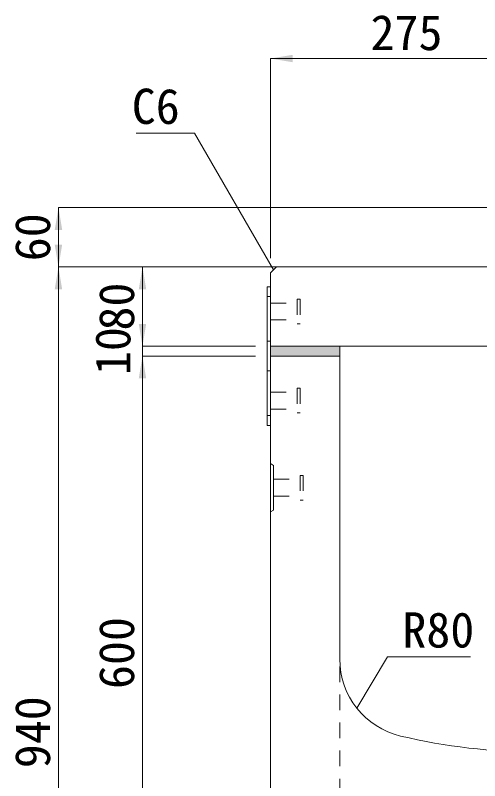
# Model space of a CAD drawing. Units: millimetres at full size; some dimension numbers follow another scale. Extents: x -3301 to 90699, y 107523 to 139162.
# Drawn here: x 2547 to 3016, y 114506 to 115279 of the extents above; entities that cross this region are included whole.
import ezdxf
from ezdxf.enums import TextEntityAlignment as Align

# ---------------------------------------------------------------- set-up
doc = ezdxf.new("R2010")
doc.units = ezdxf.units.MM
doc.header["$LTSCALE"] = 21
doc.linetypes.add('USER1', pattern=[1.35, 0.75, -0.6])
for name, color, linetype, lineweight in [('0_2', 7, 'USER1', 9), ('寸法線', 7, 'Continuous', 9), ('引出線', 4, 'Continuous', 9), ('本体', 2, 'Continuous', 9), ('ｲﾝｻｰﾄ', 3, 'USER1', 5)]:
    doc.layers.add(name, color=color, linetype=linetype, lineweight=lineweight)
doc.layers.add('ﾊｯﾁﾝｸﾞ', color=8, linetype='Continuous')
doc.styles.add('ＭＳ ゴシック', font='')
doc.styles.get('ＭＳ ゴシック').set_extended_font_data('MS Gothic')

# ---------------------------------------------------------------- blocks, each defined once
blk = doc.blocks.new('filled_arrow')
at = {"color": 0, "linetype": 'Continuous', "lineweight": -2}
blk.add_solid([(7.5, 1.25), (0, 0), (7.5, -1.25)], dxfattribs=at)

msp = doc.modelspace()

# ---------------------------------------------------------------- hatches: boundary and pattern name
at = {"layer": 'ﾊｯﾁﾝｸﾞ'}
msp.add_hatch(color=256, dxfattribs=at).paths.add_polyline_path([(2874.51, 114935.1), (2874.51, 114945.1), (2804.51, 114945.1), (2804.51, 114935.1)])

# ---------------------------------------------------------------- linework, layer by layer
at = {"layer": '0_2'}
for p, q in [((2804.51, 114995.1), (2801.31, 114995.1)), ((2804.51, 114950.1), (2801.31, 114950.1)), ((2804.51, 114920.1), (2801.31, 114920.1)), ((2804.51, 114875.1), (2801.31, 114875.1))]:
    msp.add_line(p, q, dxfattribs=at)
at = {"layer": '0_2', "linetype": 'Continuous', "lineweight": 13}
for p, q in [((2804.51, 114935.1), (2804.51, 114945.1)), ((2874.51, 114935.1), (2874.51, 114945.1))]:
    msp.add_line(p, q, dxfattribs=at)
at = {"layer": '0_2', "linetype": 'Continuous'}
msp.add_lwpolyline([(2801.31, 114865.1), (2801.31, 115005.1), (2804.51, 115005.1), (2804.51, 114865.1)], close=True, dxfattribs=at)
at = {"layer": '寸法線'}
for p, q in [((3079.51, 115235.65), (2804.51, 115235.65)), ((2804.51, 115034.1), (2804.51, 115235.65)), ((2590.28, 115025.1), (2590.28, 115085.1)), ((3071.51, 115085.1), (2590.28, 115085.1)), ((2590.28, 114085.1), (2590.28, 115025.1)), ((2789.51, 115025.1), (2590.28, 115025.1)), ((3071.51, 115025.1), (2590.28, 115025.1)), ((2675.19, 115025.1), (2675.19, 114945.1)), ((2789.51, 115025.1), (2675.19, 115025.1)), ((2675.19, 114890.1), (2675.19, 114990.1)), ((2789.51, 114945.1), (2675.19, 114945.1)), ((2789.51, 114945.1), (2675.19, 114945.1)), ((2675.19, 114935.1), (2675.19, 114335.1)), ((2789.51, 114935.1), (2675.19, 114935.1)), ((2789.51, 114935.1), (2675.19, 114935.1))]:
    msp.add_line(p, q, dxfattribs=at)
at = {"layer": '引出線'}
for points in [[(2807.51, 115022.16), (2727.81, 115160.19), (2668.65, 115160.19)], [(2891.75, 114579.52), (2922.82, 114631.29), (3006.73, 114631.29)]]:
    msp.add_lwpolyline(points, dxfattribs=at)
at = {"layer": '本体', "lineweight": 20}
for p, q in [((2804.51, 115019.1), (2810.51, 115025.1)), ((2810.51, 115025.1), (3079.51, 115025.1)), ((2804.51, 115019.1), (2804.51, 114945.1)), ((3344.51, 114945.1), (2804.51, 114945.1)), ((2874.51, 114935.1), (2804.51, 114935.1)), ((2804.51, 114935.1), (2804.51, 114085.1)), ((2874.51, 114629.13), (2874.51, 114935.1))]:
    msp.add_line(p, q, dxfattribs=at)
at = {"layer": '本体'}
for p, q in [((2804.51, 114826.59), (2807.71, 114824.6)), ((2807.71, 114824.6), (2807.71, 114779.59)), ((2804.51, 114777.59), (2807.71, 114779.59))]:
    msp.add_line(p, q, dxfattribs=at)
at = {"layer": '本体', "linetype": 'USER1'}
msp.add_line((2874.51, 114649.95), (2874.51, 114185.1), dxfattribs=at)
at = {"layer": '本体', "lineweight": 13}
msp.add_line((2874.51, 114629.13), (2874.52, 114629.13), dxfattribs=at)
at = {"layer": '本体', "lineweight": 20}
for centre, radius, start, end in [((2954.51, 114629.13), 80, 180, 256.6576), ((3074.51, 115135.13), 600.03, 256.65822, 283.34169)]:
    msp.add_arc(centre, radius, start, end, dxfattribs=at)
at = {"layer": 'ｲﾝｻｰﾄ'}
for p, q in [((2831.51, 114992.6), (2831.51, 114967.6)), ((2831.51, 114992.6), (2834.51, 114992.6)), ((2834.51, 114992.6), (2834.51, 114967.6)), ((2804.51, 114988.6), (2804.51, 114971.6)), ((2804.51, 114988.6), (2831.51, 114988.6)), ((2804.51, 114971.6), (2831.51, 114971.6)), ((2831.51, 114967.6), (2834.51, 114967.6)), ((2804.51, 114898.6), (2804.51, 114881.6)), ((2804.51, 114898.6), (2831.51, 114898.6)), ((2831.51, 114902.6), (2831.51, 114877.6)), ((2831.51, 114902.6), (2834.51, 114902.6)), ((2834.51, 114902.6), (2834.51, 114877.6)), ((2804.51, 114881.6), (2831.51, 114881.6)), ((2831.51, 114877.6), (2834.51, 114877.6)), ((2834.71, 114814.59), (2834.71, 114789.6)), ((2834.71, 114814.59), (2837.71, 114814.59)), ((2837.71, 114814.59), (2837.71, 114789.6)), ((2807.71, 114810.6), (2807.71, 114793.59)), ((2807.71, 114810.6), (2834.71, 114810.6)), ((2807.71, 114793.59), (2834.71, 114793.59)), ((2834.71, 114789.6), (2837.71, 114789.6))]:
    msp.add_line(p, q, dxfattribs=at)

# ---------------------------------------------------------------- block references
at = {"layer": '寸法線', "xscale": 3, "yscale": 3}
msp.add_blockref('filled_arrow', (2804.51, 115235.65), dxfattribs=at)
for p, rotation in [((2590.28, 115085.1), 270), ((2590.28, 115025.1), 90), ((2590.28, 115025.1), 270), ((2675.19, 115025.1), 270), ((2675.19, 114945.1), 90), ((2675.19, 114945.1), 90), ((2675.19, 114935.1), 270), ((2675.19, 114935.1), 270)]:
    msp.add_blockref('filled_arrow', p, dxfattribs=dict(at, rotation=rotation))
at = {"layer": '引出線', "xscale": 0.12, "yscale": 0.12}
for p, rotation in [((2807.51, 115022.16), 120), ((2891.75, 114579.52), 59)]:
    msp.add_blockref('filled_arrow', p, dxfattribs=dict(at, rotation=rotation))

# ---------------------------------------------------------------- texts
at = {"layer": '寸法線', "style": 'ＭＳ ゴシック'}
msp.add_text('275', height=35.6, dxfattribs=at).set_placement((2942.01, 115261.9), align=Align.MIDDLE_CENTER)
for s, p in [('60', (2564.03, 115055.1)), ('80', (2648.94, 114985.1)), ('10', (2645.19, 114940.1)), ('600', (2648.94, 114635.1)), ('940', (2564.03, 114555.1))]:
    msp.add_text(s, height=35.6, rotation=90, dxfattribs=at).set_placement(p, align=Align.MIDDLE_CENTER)
at = {"layer": '引出線', "style": 'ＭＳ ゴシック'}
msp.add_text('C6', height=35.6, dxfattribs=at).set_placement((2712.81, 115205.19), align=Align.TOP_RIGHT)
msp.add_text('R80', height=35.6, dxfattribs=at).set_placement((2937.82, 114676.29), align=Align.TOP_LEFT)

doc.saveas('drawing.dxf')
